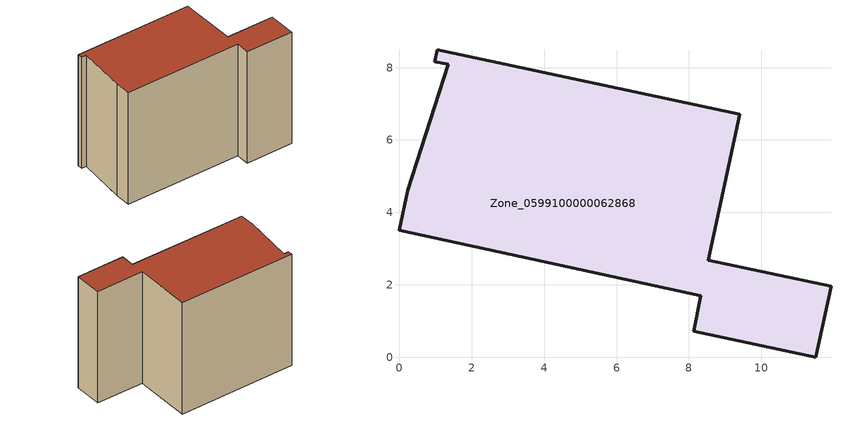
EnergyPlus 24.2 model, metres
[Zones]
Zone_0599100000062868
 floor ground (C_G): 8.33,1.7 0,3.51 0.23,4.61 1.34,8.1 0.98,8.17 1.05,8.49 9.4,6.71 8.54,2.68 11.93,1.96 11.51,0 8.13,0.72 z0
 wall outside (C_F): 0,3.51 8.33,1.7 8.13,0.72 11.51,0 11.93,1.96 8.54,2.68 9.4,6.71 1.05,8.49 0.98,8.17 1.34,8.1 0.23,4.61 0,3.51 z0:8.52
 roof outside (C_R): 1.34,8.1 0.23,4.61 0,3.51 8.33,1.7 8.13,0.72 11.51,0 11.93,1.96 8.54,2.68 9.4,6.71 1.05,8.49 0.98,8.17 z8.52
[BUILDING]
Pand.0599100000062868: North Axis=0; Terrain=City; Loads Convergence Tolerance Value=0.04; Temperature Convergence Tolerance Value=0.4; Solar Distribution=FullExterior; Maximum Number of Warmup Days=25; Minimum Number of Warmup Days=1
[Site:Location]
Rotterdam.The.Hague.AP_ZH_NLD Design_Conditions: Latitude=51.96; Longitude=4.45; Time Zone=1; Elevation=-4.5
[SITE:GROUNDTEMPERATURE:BUILDINGSURFACE]
18, 18, 18, 18, 18, 18, 18, 18, 18, 18, 18, 18
[MATERIAL] Thermal Absorptance=0.9; Solar Absorptance=0.7; Visible Absorptance=0.7
Name | Roughness | Thickness | Conductivity | Density | Specific Heat
G.TI.1975-1991 | MediumSmooth | 0.15 | 0.288461 | 540 | 1210
F.TI.1975-1991 | Rough | 0.3 | 0.230769 | 1920 | 840
R.TI.1975-1991 | MediumRough | 0.2 | 0.153846 | 1500 | 1000
[CONSTRUCTION]
C_G: G.TI.1975-1991
C_F: F.TI.1975-1991
C_R: R.TI.1975-1991
[ZONE]
Zone_0599100000062868: Type=1; Multiplier=1; Ceiling Height=Autocalculate; Volume=Autocalculate; Floor Area=autocalculate; Part of Total Floor Area=Yes
[ZONEINFILTRATION:DESIGNFLOWRATE]
Infil_Zone_0599100000062868: Zone or ZoneList or Space or SpaceList=Zone_0599100000062868; Schedule=AlwaysOn; Design Flow Rate Calculation Method=Flow/Area; Flow Rate per Floor Area=0.003; Constant Term Coefficient=1; Temperature Term Coefficient=0; Velocity Term Coefficient=0; Velocity Squared Term Coefficient=0
[HVACTEMPLATE:ZONE:IDEALLOADSAIRSYSTEM]
Zone_0599100000062868: Maximum Heating Supply Air Temperature=50; Minimum Cooling Supply Air Temperature=13; Maximum Heating Supply Air Humidity Ratio=0.0156; Minimum Cooling Supply Air Humidity Ratio=0.0077; Heating Limit=NoLimit; Cooling Limit=NoLimit; Dehumidification Control Type=ConstantSensibleHeatRatio; Cooling Sensible Heat Ratio=0.7; Dehumidification Setpoint=60; Humidification Control Type=None; Humidification Setpoint=30; Outdoor Air Method=None; Outdoor Air Flow Rate per Person=0.00944; Outdoor Air Flow Rate per Zone Floor Area=0; Outdoor Air Flow Rate per Zone=0; Demand Controlled Ventilation Type=None; Outdoor Air Economizer Type=NoEconomizer; Heat Recovery Type=None; Sensible Heat Recovery Effectiveness=0.7; Latent Heat Recovery Effectiveness=0.65
[ZONECONTROL:THERMOSTAT]
ThermostatControl_Zone_0599100000062868: Zone or ZoneList=Zone_0599100000062868; Control Type Schedule=DualSetpointControlType; Control 1=Thermostat_Zone_0599100000062868; Temperature Difference Between Cutout And Setpoint=0
[THERMOSTATSETPOINT:DUALSETPOINT]
Thermostat_Zone_0599100000062868: Heating Setpoint Temperature Schedule=HeatingSetpoint_Zone_0599100000062868; Cooling Setpoint Temperature Schedule=CoolingSetpoint_Zone_0599100000062868
[SCHEDULE:COMPACT]
HeatingSetpoint_Zone_0599100000062868: Through: 12/31, For: AllDays, Until: 24:00, 21
CoolingSetpoint_Zone_0599100000062868: Through: 12/31, For: AllDays, Until: 24:00, 24
DualSetpointControlType: Through: 12/31, For: AllDays, Until: 24:00, 4
AlwaysOn: Through: 12/31, For: AllDays, Until: 24:00, 1
